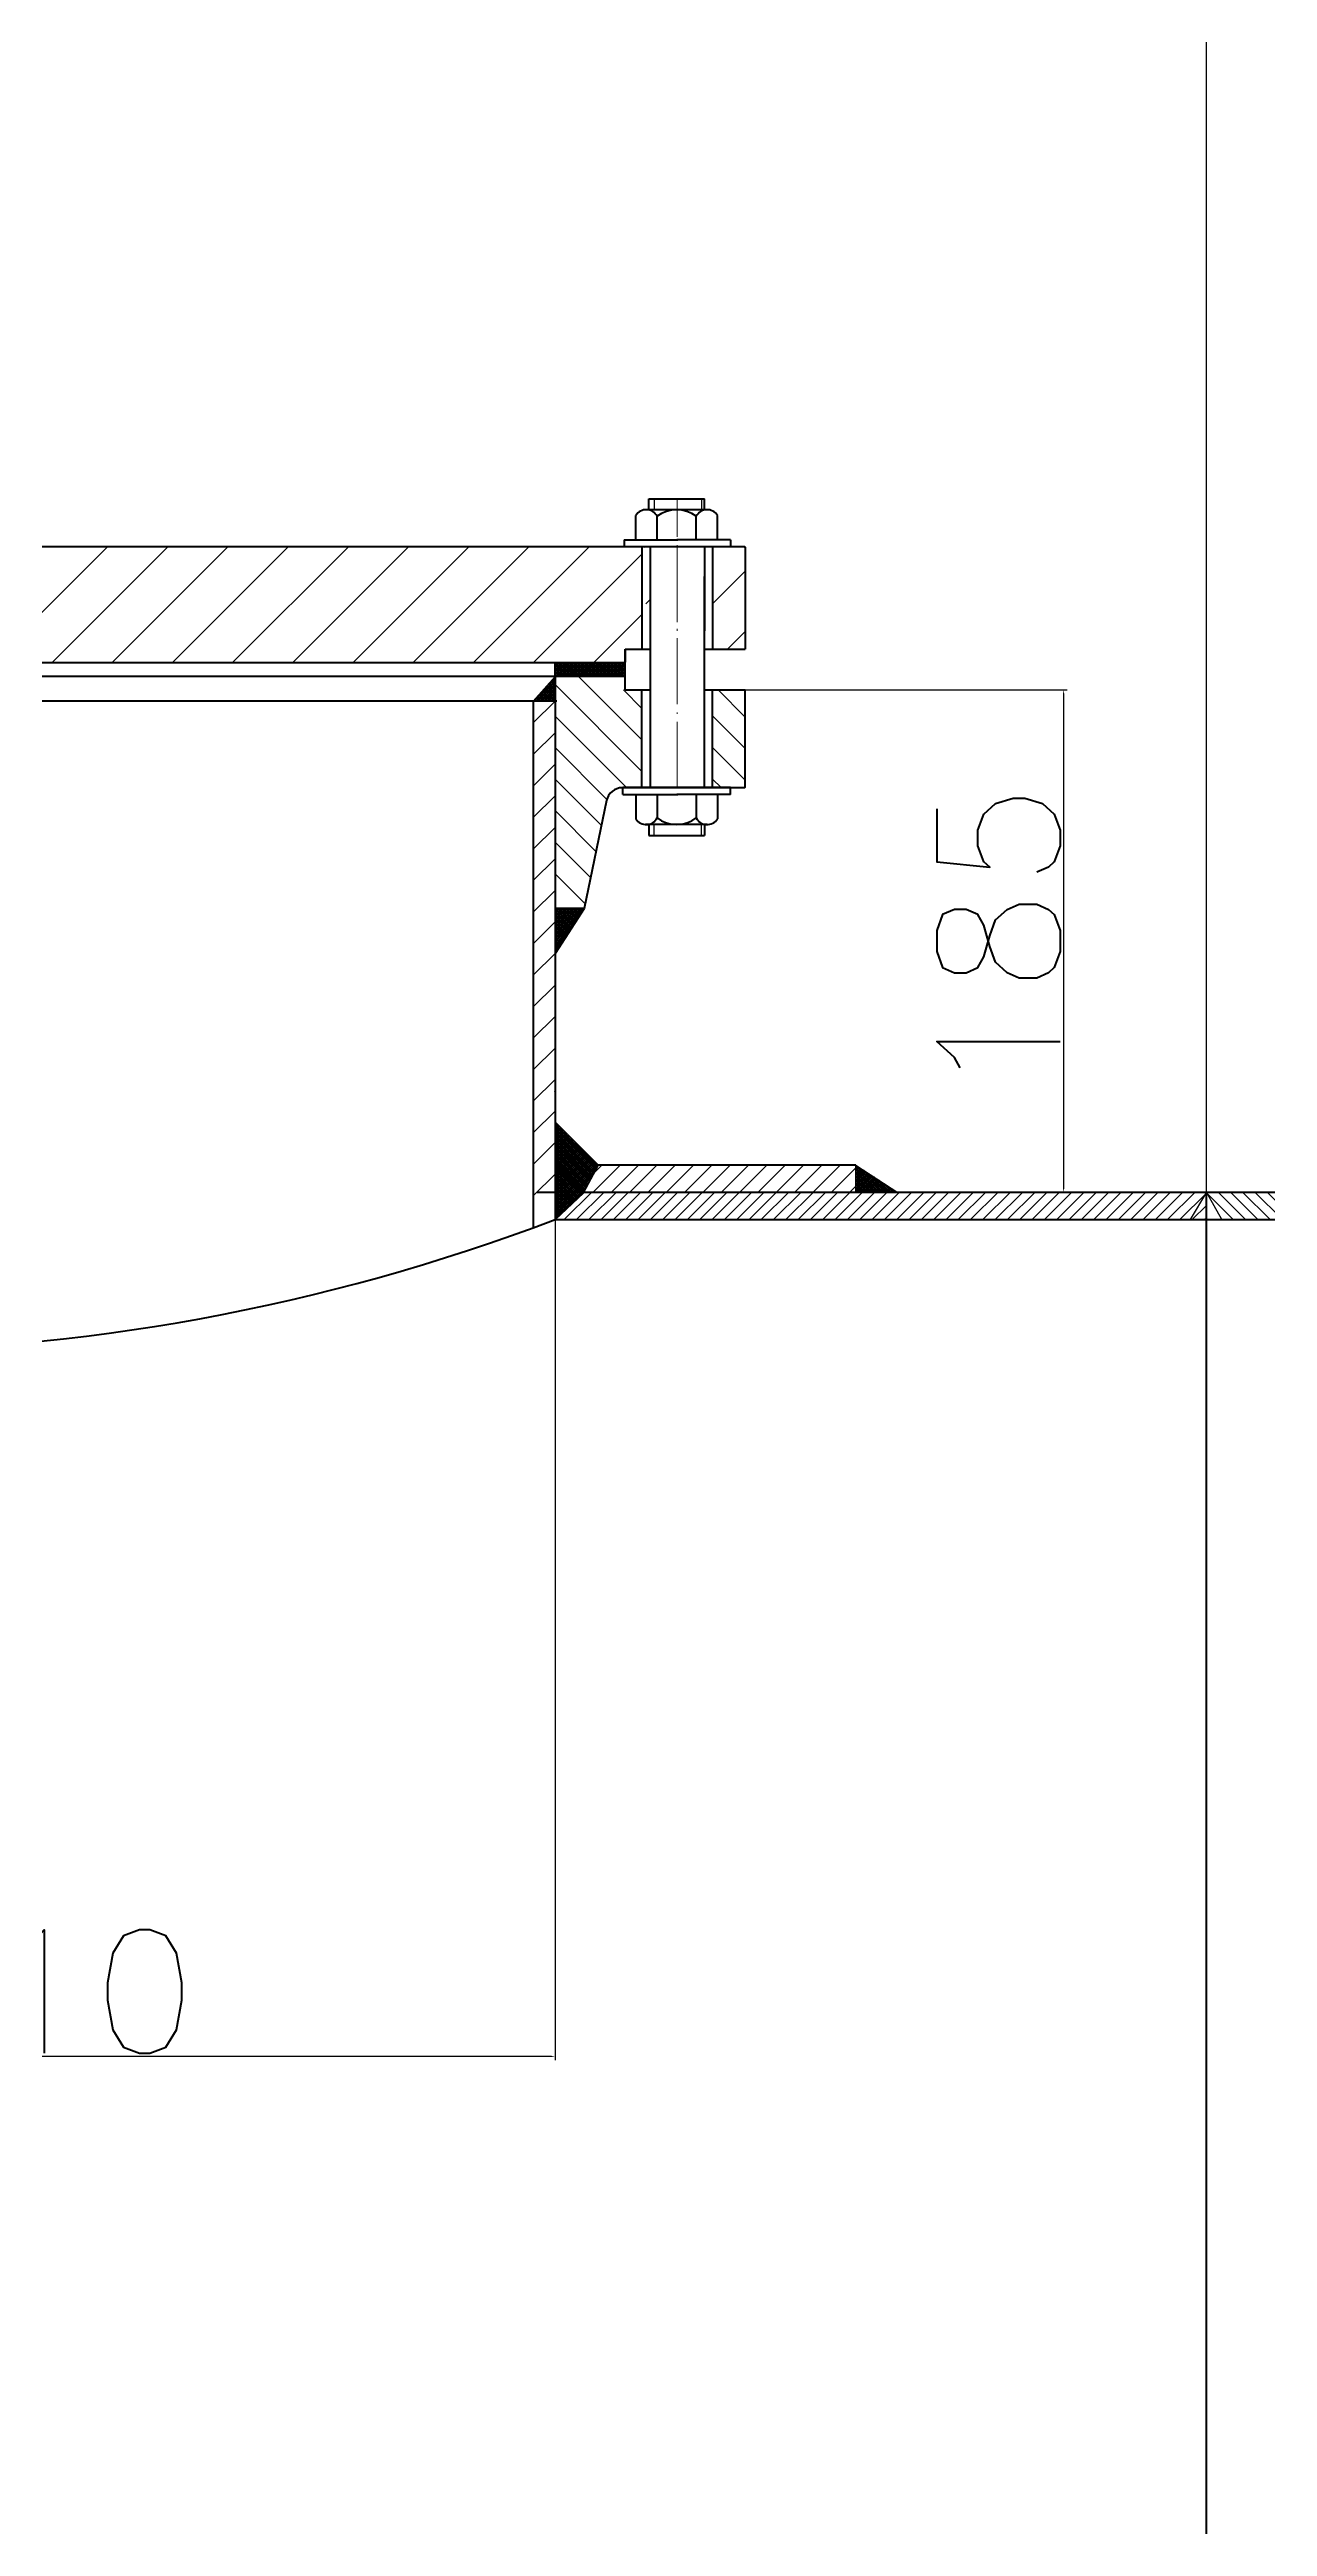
# Model space of a CAD drawing. Extents: x -11028 to 1475, y 2438 to 11279.
# Drawn here: x -2856 to -2411, y 9477 to 10381 of the extents above; entities that cross this region are included whole.
import ezdxf

# ---------------------------------------------------------------- set-up
doc = ezdxf.new("R2010")
doc.units = 0
doc.linetypes.add('ACAD_ISO04W100', pattern=[30.5, 24, -3, 0.5, -3])
doc.layers.get('DEFPOINTS').update_dxf_attribs({"linetype": 'CONTINUOUS', "lineweight": 13})
for name, color, linetype, lineweight in [('1粗实线', 3, 'CONTINUOUS', 40), ('2细实线', 7, 'CONTINUOUS', 25), ('3中心线', 30, 'ACAD_ISO04W100', 20)]:
    doc.layers.add(name, color=color, linetype=linetype, lineweight=lineweight)
doc.styles.add('ST3', font='txt.shx', dxfattribs={"height": 45, "bigfont": 'intecad.shx'})
doc.dimstyles.new('STANDARD$0', dxfattribs={"dimscale": 5, "dimtxt": 2.5, "dimasz": 2.5, "dimexe": 1.25, "dimexo": 0.625, "dimtad": 1, "dimdec": 4, "dimrnd": 1, "dimdsep": 46, "dimlunit": 6, "dimtxsty": 'Standard', "dimcen": -2.5, "dimadec": 0, "dimazin": 0, "dimtfac": 1, "dimtdec": 4, "dimtmove": 0, "dimatfit": 1, "dimfxl": 0, "dimtolj": 1, "dimtzin": 0, "dimarcsym": 0})
pattern_1 = [(45, (32567.70164, -32859.04526), (0.334166661, -0.334166661), []), (315, (32567.70164, -32859.04526), (-0.334166661, -0.334166661), [])]

# ---------------------------------------------------------------- blocks, each defined once
blk = doc.blocks.new('*D26')
at = {"layer": '2细实线', "color": 7, "lineweight": -2}
for p, q in [((-2671.22, 9963.83), (-2671.22, 9647.4)), ((-3196.15, 9956.85), (-3196.15, 9647.4)), ((-2672.47, 9648.65), (-3194.9, 9648.65))]:
    blk.add_line(p, q, dxfattribs=at)
at = {"layer": '2细实线', "color": 7}
for points in [[(-3194.9, 9648.86), (-3194.9, 9648.45), (-3196.15, 9648.65)], [(-2672.47, 9648.86), (-2672.47, 9648.45), (-2671.22, 9648.65)]]:
    blk.add_solid(points, dxfattribs=at)
at = {"layer": 'DEFPOINTS', "color": 0}
for p in [(-2671.22, 9963.83), (-3196.15, 9956.85), (-3196.15, 9648.65)]:
    blk.add_point(p, dxfattribs=at)
at = {"layer": '2细实线', "color": 7, "insert": (-2933.69, 9672.4), "char_height": 45, "attachment_point": 5, "style": 'ST3'}
blk.add_mtext('\\A1;%%C530x10', dxfattribs=at)
blk = doc.blocks.new('*D75')
at = {"layer": '2细实线', "color": 7, "linetype": 'ByBlock', "lineweight": -2}
for p, q in [((-2925.56, 10446.77), (-2925.56, 10482.8)), ((-2924.31, 10481.55), (-2434.94, 10481.55)), ((-2433.69, 9937.47), (-2433.69, 10482.8))]:
    blk.add_line(p, q, dxfattribs=at)
at = {"layer": '2细实线', "color": 7, "linetype": 'ByBlock'}
for points in [[(-2924.31, 10481.76), (-2924.31, 10481.34), (-2925.56, 10481.55)], [(-2434.94, 10481.76), (-2434.94, 10481.34), (-2433.69, 10481.55)]]:
    blk.add_solid(points, dxfattribs=at)
at = {"layer": 'DEFPOINTS', "color": 0, "linetype": 'ByBlock'}
for p in [(-2433.69, 10481.55), (-2925.56, 10446.77), (-2433.69, 9937.47)]:
    blk.add_point(p, dxfattribs=at)
at = {"layer": '2细实线', "color": 7, "linetype": 'ByBlock', "insert": (-2679.63, 10505.3), "char_height": 45, "attachment_point": 5, "style": 'ST3'}
blk.add_mtext('\\A1;500', dxfattribs=at)
blk = doc.blocks.new('*D84')
at = {"layer": '2细实线', "color": 7, "linetype": 'ByBlock', "lineweight": -2}
for p, q in [((-2601.89, 10147.04), (-2484.52, 10147.04)), ((-2485.77, 10145.79), (-2485.77, 9965.15)), ((-2511.66, 9963.9), (-2484.52, 9963.9))]:
    blk.add_line(p, q, dxfattribs=at)
at = {"layer": '2细实线', "color": 7, "linetype": 'ByBlock'}
for points in [[(-2485.98, 10145.79), (-2485.57, 10145.79), (-2485.77, 10147.04)], [(-2485.98, 9965.15), (-2485.57, 9965.15), (-2485.77, 9963.9)]]:
    blk.add_solid(points, dxfattribs=at)
at = {"layer": 'DEFPOINTS', "color": 0, "linetype": 'ByBlock'}
for p in [(-2601.89, 10147.04), (-2511.66, 9963.9), (-2485.77, 9963.9)]:
    blk.add_point(p, dxfattribs=at)
at = {"layer": '2细实线', "color": 7, "linetype": 'ByBlock', "insert": (-2509.52, 10055.47), "char_height": 45, "attachment_point": 5, "rotation": 90, "style": 'ST3'}
blk.add_mtext('\\A1;185', dxfattribs=at)

msp = doc.modelspace()

# ---------------------------------------------------------------- hatches: boundary and pattern name
at = {"layer": '2细实线', "linetype": 'ByBlock'}
h = msp.add_hatch(dxfattribs=at)
h.set_pattern_fill('ANSI37', color=256, scale=0.148845, angle=90, style=0)
h.set_pattern_definition(pattern_1)
h.paths.add_polyline_path([(-2671.22211, 9963.82749), (-2660.70137, 9963.82749), (-2671.22211, 9953.90449)])
h.paths.add_polyline_path([(-2671.22211, 9974.34823), (-2660.70137, 9963.82749), (-2671.22211, 9963.82749)])
h.paths.add_polyline_path([(-2671.22211, 10067.38276), (-2660.62311, 10067.38276), (-2671.22211, 10050.93938)])
h.paths.add_polyline_path([(-2657.2036, 10156.94296), (-2656.15305, 10156.94296), (-2651.20089, 10151.9908), (-2662.15576, 10151.9908)])
h.paths.add_polyline_path([(-2656.15305, 10156.94296), (-2645.70547, 10156.94296), (-2650.65763, 10151.9908), (-2651.20089, 10151.9908)])
h.paths.add_polyline_path([(-2645.62991, 10157.01852), (-2645.62991, 10151.9908), (-2650.65763, 10151.9908)])
h.paths.add_polyline_path([(-2667.65118, 10156.94296), (-2657.2036, 10156.94296), (-2662.15576, 10151.9908), (-2662.69903, 10151.9908)])
h.paths.add_polyline_path([(-2671.22211, 10154.42258), (-2668.70174, 10156.94296), (-2667.65118, 10156.94296), (-2662.69903, 10151.9908), (-2671.22211, 10151.9908)])
h.paths.add_polyline_path([(-2671.22211, 10156.94296), (-2668.70174, 10156.94296), (-2671.22211, 10154.42258)], flags=17)
h.paths.add_polyline_path([(-2671.22211, 10151.9908), (-2671.22211, 10142.92445), (-2679.14556, 10142.92445)])
h = msp.add_hatch(dxfattribs=at)
h.set_pattern_fill('ANSI37', color=256, scale=0.148845, angle=90, style=0)
h.set_pattern_definition(pattern_1)
h.paths.add_polyline_path([(-3196.15084, 9989.54122), (-3196.15084, 9982.18245), (-3204.94271, 9963.82749), (-3206.67158, 9963.82749), (-3211.94156, 9973.7505)])
h.paths.add_polyline_path([(-2671.22211, 9989.54122), (-2655.43139, 9973.7505), (-2660.70137, 9963.82749), (-2671.22211, 9974.34823)])
h.paths.add_polyline_path([(-2561.57386, 9973.7505), (-2546.21568, 9963.82749), (-2561.57386, 9963.82749)])
h = msp.add_hatch(dxfattribs=at)
h.set_pattern_fill('ANSI31', color=256, scale=1.48845, angle=90, style=0)
h.set_pattern_definition([(45, (32567.7016, -32859.0453), (3.3416666, -3.3416666), [])])
h.paths.add_polyline_path([(-2655.43139, 9973.7505), (-2561.57386, 9973.7505), (-2561.57386, 9963.82749), (-2660.70137, 9963.82749)])
h.paths.add_polyline_path([(-3253.27561, 9973.7505), (-3211.94156, 9973.7505), (-3206.67158, 9963.82749), (-3257.02971, 9963.82749, -0.021424426)])
h.paths.add_polyline_path([(-3305.79909, 9973.7505), (-3253.27561, 9973.7505, 0.021424426), (-3257.02971, 9963.82749), (-3305.79909, 9963.82749)])
h = msp.add_hatch(dxfattribs=at)
h.set_pattern_fill('ANSI31', color=256, style=0)
h.paths.add_polyline_path([(-2433.68648, 9963.90449), (-2660.61974, 9963.90449), (-2671.22211, 9953.90449), (-2433.68648, 9953.90449)])
h = msp.add_hatch(dxfattribs=at)
h.set_pattern_fill('ANSI31', color=256, angle=90, style=0)
h.paths.add_polyline_path([(-2393.68648, 9963.90449), (-2433.68648, 9963.90449), (-2428.13527, 9953.90449), (-2393.68648, 9953.90449)])
edge = h.paths.add_edge_path()
edge.add_spline(control_points=[(-2393.68384, 7143.90449), (-2369.85663, 7143.90467), (-2346.02996, 7146.27369), (-2297.65565, 7155.91094), (-2273.12144, 7163.38337), (-2224.66538, 7183.31119), (-2200.74336, 7195.76577), (-2153.76757, 7225.4801), (-2130.71333, 7242.73958), (-2085.70009, 7281.8503), (-2063.74081, 7303.70158), (-2021.12815, 7351.74896), (-2000.47472, 7377.94514), (-1960.67329, 7434.39904), (-1941.52535, 7464.65679), (-1904.92309, 7528.91231), (-1887.46887, 7562.91004), (-1854.42856, 7634.28626), (-1838.84256, 7671.66466), (-1809.69671, 7749.40746), (-1796.13694, 7789.77173), (-1771.18244, 7873.05955), (-1759.78777, 7915.98295), (-1739.28111, 8003.93462), (-1730.16915, 8048.96273), (-1714.32245, 8140.64656), (-1707.58774, 8187.3021), (-1696.56566, 8281.74582), (-1692.27831, 8329.5338), (-1686.19572, 8425.73507), (-1684.40048, 8474.14816), (-1683.32088, 8571.0855), (-1684.03651, 8619.60956), (-1687.97117, 8716.25347), (-1691.19019, 8764.37313), (-1700.09802, 8859.69731), (-1705.78681, 8906.90163), (-1719.5749, 8999.89415), (-1727.67417, 9045.68217), (-1746.19904, 9135.35651), (-1756.62461, 9179.24267), (-1779.69423, 9264.64842), (-1792.33823, 9306.16786), (-1819.71476, 9386.40094), (-1834.44722, 9425.11444), (-1865.85062, 9499.3266), (-1882.52148, 9534.82514), (-1917.63393, 9602.23239), (-1936.07543, 9634.14102), (-1974.54651, 9694.03039), (-1994.576, 9722.01113), (-2036.02805, 9773.74492), (-2057.45061, 9797.49804), (-2101.48278, 9840.51436), (-2124.09258, 9859.77764), (-2170.27991, 9893.58703), (-2193.85786, 9908.13305), (-2241.73999, 9932.31475), (-2266.04457, 9941.94986), (-2307.61369, 9953.99035), (-2324.76162, 9957.70531), (-2359.1686, 9962.66244), (-2376.42748, 9963.90449), (-2393.68648, 9963.90449)], knot_values=[6.283185307, 6.283185307, 6.283185307, 6.283185307, 6.382465344, 6.382465344, 6.48598263, 6.48598263, 6.589499915, 6.589499915, 6.693017201, 6.693017201, 6.796534487, 6.796534487, 6.900051773, 6.900051773, 7.003569058, 7.003569058, 7.107086344, 7.107086344, 7.21060363, 7.21060363, 7.314120916, 7.314120916, 7.417638201, 7.417638201, 7.521155487, 7.521155487, 7.624672773, 7.624672773, 7.728190059, 7.728190059, 7.831707344, 7.831707344, 7.93522463, 7.93522463, 8.038741916, 8.038741916, 8.142259202, 8.142259202, 8.245776487, 8.245776487, 8.349293773, 8.349293773, 8.452811059, 8.452811059, 8.556328345, 8.556328345, 8.65984563, 8.65984563, 8.763362916, 8.763362916, 8.866880202, 8.866880202, 8.970397488, 8.970397488, 9.073914773, 9.073914773, 9.177432059, 9.177432059, 9.280949345, 9.280949345, 9.35286182, 9.35286182, 9.424774295, 9.424774295, 9.424774295, 9.424774295], degree=3, periodic=0)
edge.add_line((-2393.68648, 9963.90449), (-2393.68648, 9953.90449))
edge.add_ellipse((-2393.68648, 8553.90449), major_axis=(0, 1400), ratio=0.5, start_angle=-179.99978996, end_angle=0, ccw=False)
edge.add_line((-2393.68648, 7153.90441), (-2393.68648, 7143.90443))

# ---------------------------------------------------------------- linework, layer by layer
at = {"layer": '1粗实线'}
for p, q in [((-2636.98309, 10212.78271), (-2636.98309, 10216.7985)), ((-2636.98309, 10216.7985), (-2616.75253, 10216.7985)), ((-2616.75253, 10212.78271), (-2616.75253, 10216.7985)), ((-2641.72001, 10201.78317), (-2641.72001, 10210.68038)), ((-2615.75591, 10212.78271), (-2638.19539, 10212.78271)), ((-2615.75591, 10212.78271), (-2638.19539, 10212.78271)), ((-2633.99687, 10201.78317), (-2633.99687, 10210.36185)), ((-2619.73876, 10201.78317), (-2619.73876, 10210.36185)), ((-2612.01561, 10201.78317), (-2612.01561, 10210.68038)), ((-2602.08999, 10199.2615), (-2933.48839, 10199.2615)), ((-2646.02277, 10201.78317), (-2646.02277, 10199.2615)), ((-2646.02277, 10201.78317), (-2626.43757, 10201.78317)), ((-2607.28261, 10199.2615), (-2646.02277, 10199.2615)), ((-2639.5283, 10199.2615), (-2639.5283, 10161.96728)), ((-2636.55285, 10199.2615), (-2636.55285, 10111.45772)), ((-2607.28261, 10201.78317), (-2626.86781, 10201.78317)), ((-2616.75253, 10199.2615), (-2616.75253, 10168.61165)), ((-2613.77708, 10199.2615), (-2613.77708, 10161.96728)), ((-2607.28261, 10201.78317), (-2607.28261, 10199.2615)), ((-2601.8919, 10199.06341), (-2602.08999, 10199.2615)), ((-2602.08999, 10199.2615), (-2601.8919, 10199.06341)), ((-2601.8919, 10199.06341), (-2601.8919, 10161.96728)), ((-2616.75253, 10111.45772), (-2616.75253, 10188.41197)), ((-2645.62991, 10161.96728), (-2636.55285, 10161.96728)), ((-2645.62991, 10147.03864), (-2645.62991, 10161.96728)), ((-2616.75253, 10161.96728), (-2601.8919, 10161.96728)), ((-2645.828, 10156.94296), (-3221.74304, 10156.94296)), ((-2671.22211, 10151.9908), (-2671.22211, 10156.94296)), ((-2645.828, 10156.94296), (-2645.62991, 10157.14105)), ((-2645.62991, 10161.6251), (-2645.62991, 10157.14105)), ((-2645.62991, 10151.9908), (-2645.62991, 10156.94296)), ((-2645.62991, 10151.9908), (-3221.74304, 10151.9908)), ((-2671.22211, 10151.9908), (-2671.22211, 9953.90449)), ((-2645.62991, 10147.03864), (-2636.55285, 10147.03864)), ((-2639.5283, 10111.38311), (-2639.5283, 10147.03864)), ((-2616.75253, 10147.03864), (-2601.8919, 10147.03864)), ((-2613.77708, 10111.38311), (-2613.77708, 10147.03864)), ((-2601.8919, 10111.58119), (-2601.8919, 10147.03864)), ((-2670.60329, 10142.92445), (-3196.15084, 10142.92445)), ((-2679.14556, 10142.92445), (-2679.14556, 9950.94379)), ((-2671.22211, 10111.38311), (-2671.22211, 10000.65286)), ((-2602.08999, 10111.38311), (-2646.6587, 10111.38311)), ((-2607.28261, 10111.45772), (-2646.45301, 10111.45772)), ((-2646.45301, 10108.93605), (-2646.45301, 10111.45772)), ((-2646.45301, 10108.93605), (-2626.43757, 10108.93605)), ((-2641.72001, 10108.93605), (-2641.72001, 10100.03884)), ((-2633.99687, 10108.93605), (-2633.99687, 10100.35737)), ((-2607.28261, 10108.93605), (-2626.86781, 10108.93605)), ((-2619.73876, 10108.93605), (-2619.73876, 10100.35737)), ((-2612.01561, 10108.93605), (-2612.01561, 10100.03884)), ((-2607.28261, 10108.93605), (-2607.28261, 10111.45772)), ((-2602.08999, 10111.38311), (-2601.8919, 10111.58119)), ((-2601.8919, 10111.58119), (-2602.08999, 10111.38311)), ((-2652.44774, 10106.6746), (-2660.62311, 10067.38276)), ((-2615.75591, 10097.93651), (-2638.19539, 10097.93651)), ((-2636.98309, 10097.93651), (-2636.98309, 10093.92071)), ((-2636.98309, 10093.92071), (-2616.75253, 10093.92071)), ((-2616.75253, 10097.93651), (-2616.75253, 10093.92071)), ((-2660.62311, 10067.38276), (-2671.22211, 10067.38276)), ((-2660.62311, 10067.38276), (-2671.22211, 10050.93938)), ((-2671.4202, 10000.45477), (-2671.22211, 10000.65286)), ((-2671.4202, 10000.45477), (-2671.22211, 10000.65286)), ((-2433.68648, 7143.90449), (-2433.68648, 9963.90449)), ((-2433.68648, 9963.90449), (-2393.68648, 9963.90449)), ((-2433.68648, 9953.90449), (-2393.68648, 9953.90449))]:
    msp.add_line(p, q, dxfattribs=at)
at = {"layer": '1粗实线', "linetype": 'ByBlock'}
for p, q in [((-2660.70137, 9963.82749), (-2671.22211, 9974.34823)), ((-2561.57386, 9973.7505), (-2655.43139, 9973.7505)), ((-2677.77007, 9963.90449), (-2433.68648, 9963.90449)), ((-2671.22211, 9953.90449), (-2660.70137, 9963.82749)), ((-2671.22211, 9953.90449), (-2433.68648, 9953.90449))]:
    msp.add_line(p, q, dxfattribs=at)
at = {"layer": '1粗实线'}
for centre, radius, start, end in [((-2637.94806, 10208.34802), 4.4348, 27.00682935, 148.2696356), ((-2626.86781, 10201.0753), 11.7074, 52.48742171, 127.51257829), ((-2615.78756, 10208.34802), 4.4348, 31.7303644, 152.99317065), ((-2646.6587, 10105.47008), 5.91302, 90, 168.24627611), ((-2637.94806, 10102.3712), 4.4348, 211.7303644, 332.99317065), ((-2626.86781, 10109.64391), 11.7074, 232.48742171, 307.51257829), ((-2615.78756, 10102.3712), 4.4348, 207.00682935, 328.2696356)]:
    msp.add_arc(centre, radius, start, end, dxfattribs=at)
at = {"layer": '1粗实线', "linetype": 'ByBlock'}
msp.add_arc((-2933.68648, 10644.2316), 738.53846, 249.18305164, 290.81694836, dxfattribs=at)
at = {"layer": '2细实线'}
for p, q in [((-2635.02666, 10216.7985), (-2635.02666, 10212.78271)), ((-2617.84849, 10216.7985), (-2617.84849, 10212.78271)), ((-2876.71343, 10156.94296), (-2834.39489, 10199.2615)), ((-2854.76245, 10156.94296), (-2812.44391, 10199.2615)), ((-2832.81146, 10156.94296), (-2790.49293, 10199.2615)), ((-2810.86048, 10156.94296), (-2768.54194, 10199.2615)), ((-2788.9095, 10156.94296), (-2746.59096, 10199.2615)), ((-2766.95852, 10156.94296), (-2724.63998, 10199.2615)), ((-2745.00753, 10156.94296), (-2702.689, 10199.2615)), ((-2723.05655, 10156.94296), (-2680.73801, 10199.2615)), ((-2701.10557, 10156.94296), (-2658.78703, 10199.2615)), ((-2638.53288, 10198.97653), (-2638.81785, 10199.2615)), ((-2679.15459, 10156.94296), (-2639.5283, 10196.56924)), ((-2613.77708, 10178.4185), (-2601.8919, 10190.30368)), ((-2636.55285, 10180.04033), (-2638.08137, 10178.51181)), ((-2657.2036, 10156.94296), (-2639.5283, 10174.61826)), ((-2608.27732, 10161.96728), (-2601.8919, 10168.3527)), ((-2671.22211, 10154.42258), (-2668.70174, 10156.94296)), ((-2662.69903, 10151.9908), (-2667.65118, 10156.94296)), ((-2662.15576, 10151.9908), (-2657.2036, 10156.94296)), ((-2651.20089, 10151.9908), (-2656.15305, 10156.94296)), ((-2650.65763, 10151.9908), (-2645.62991, 10157.01852)), ((-2679.14556, 10142.92445), (-2671.22211, 10151.9908)), ((-2639.5283, 10117.32195), (-2671.22211, 10149.01576)), ((-2639.5283, 10128.82008), (-2662.69903, 10151.9908)), ((-2639.5283, 10140.31821), (-2646.24873, 10147.03864)), ((-2601.8919, 10137.17621), (-2611.75433, 10147.03864)), ((-2679.14556, 10135.001), (-2671.22211, 10142.92445)), ((-2645.16221, 10111.45772), (-2671.22211, 10137.51762)), ((-2601.8919, 10125.67808), (-2613.77708, 10137.56326)), ((-2679.14556, 10123.50287), (-2671.22211, 10131.42632)), ((-2652.33365, 10107.13103), (-2671.22211, 10126.01949)), ((-2601.8919, 10114.17995), (-2613.77708, 10126.06513)), ((-2679.14556, 10112.00473), (-2671.22211, 10119.92818)), ((-2679.14556, 10100.5066), (-2671.22211, 10108.43005)), ((-2654.32982, 10097.62907), (-2671.22211, 10114.52135)), ((-2610.66781, 10111.45772), (-2613.77708, 10114.56699)), ((-2656.31017, 10088.11128), (-2671.22211, 10103.02322)), ((-2679.14556, 10089.00846), (-2671.22211, 10096.93192)), ((-2658.29052, 10078.59349), (-2671.22211, 10091.52509)), ((-2635.02666, 10093.92071), (-2635.02666, 10097.93651)), ((-2617.84849, 10093.92071), (-2617.84849, 10097.93651)), ((-2679.14556, 10077.51033), (-2671.22211, 10085.43378)), ((-2679.14556, 10066.0122), (-2671.22211, 10073.93565)), ((-2660.27087, 10069.07571), (-2671.22211, 10080.02695)), ((-2679.14556, 10054.51406), (-2671.22211, 10062.43752)), ((-2679.14556, 10043.01593), (-2671.22211, 10050.93938)), ((-2679.14556, 10031.5178), (-2671.22211, 10039.44125)), ((-2679.14556, 10020.01966), (-2671.22211, 10027.94311)), ((-2679.14556, 10008.52153), (-2671.22211, 10016.44498)), ((-2679.14556, 9997.02339), (-2671.22211, 10004.94685)), ((-2679.14556, 9985.52526), (-2671.22211, 9993.44871)), ((-2679.14556, 9974.02713), (-2671.22211, 9981.95058)), ((-2679.14556, 9962.52899), (-2671.22211, 9970.45245))]:
    msp.add_line(p, q, dxfattribs=at)
at = {"layer": '2细实线', "linetype": 'ByBlock'}
for p, q in [((-2655.43139, 9973.7505), (-2671.22211, 9989.54122)), ((-2660.70137, 9963.82749), (-2655.43139, 9973.7505)), ((-2561.57386, 9963.82749), (-2561.57386, 9973.7505)), ((-2561.57386, 9973.7505), (-2546.21568, 9963.82749)), ((-2433.68648, 9963.90449), (-2439.61163, 9953.90449)), ((-2428.13527, 9953.90449), (-2433.68648, 9963.90449)), ((-2439.61163, 9953.90449), (-2428.13527, 9953.90449))]:
    msp.add_line(p, q, dxfattribs=at)
at = {"layer": '3中心线'}
for p, q in [((-2626.65269, 10111.38311), (-2626.65269, 10216.7985)), ((-2626.65269, 10199.2615), (-2626.65269, 10168.61165))]:
    msp.add_line(p, q, dxfattribs=at)
at = {"layer": 'DEFPOINTS', "color": 0, "linetype": 'ByBlock'}
for p in [(-2636.74636, 10199.10389), (-2636.74636, 10199.10389), (-2615.62626, 10199.10389), (-2615.62626, 10199.10389)]:
    msp.add_point(p, dxfattribs=at)

# ---------------------------------------------------------------- dimensions: what is measured, and where the dimension line sits
at = {"layer": '2细实线', "linetype": 'ByBlock'}
dim = msp.add_linear_dim(base=(-2433.68648, 10481.55026), p1=(-2925.56494, 10446.77133), p2=(-2433.68648, 9937.47038), text='500', dimstyle='STANDARD$0', override={"dimtxt": 0.5, "dimasz": 0.25, "dimexe": 0.25, "dimexo": 0, "dimgap": 0.25, "dimrnd": 0.0005, "dimtxsty": 'ST3', "dimcen": 2.5, "dimclrd": 7, "dimclre": 7, "dimclrt": 7}, dxfattribs=at)
dim.commit()
dim.dimension.update_dxf_attribs({"geometry": '*D75', "text_midpoint": (-2679.62571, 10505.30026)})
dim = msp.add_linear_dim(base=(-2485.77385, 9963.90449), p1=(-2601.8919, 10147.03864), p2=(-2511.66126, 9963.90449), angle=90, text='185', dimstyle='STANDARD$0', override={"dimtxt": 0.5, "dimasz": 0.25, "dimexe": 0.25, "dimexo": 0, "dimgap": 0.25, "dimrnd": 0.0005, "dimtxsty": 'ST3', "dimcen": 2.5, "dimclrd": 7, "dimclre": 7, "dimclrt": 7}, dxfattribs=at)
dim.commit()
dim.dimension.update_dxf_attribs({"geometry": '*D84', "text_midpoint": (-2509.52385, 10055.47157)})
at = {"layer": '2细实线'}
dim = msp.add_linear_dim(base=(-3196.15084, 9648.65465), p1=(-2671.22211, 9963.82749), p2=(-3196.15084, 9956.84507), angle=180, text='%%C530x10', dimstyle='STANDARD$0', override={"dimtxt": 0.5, "dimasz": 0.25, "dimexe": 0.25, "dimexo": 0, "dimgap": 0.25, "dimrnd": 0.0005, "dimtxsty": 'ST3', "dimcen": 2.5, "dimclrd": 7, "dimclre": 7, "dimclrt": 7}, dxfattribs=at)
dim.commit()
dim.dimension.update_dxf_attribs({"geometry": '*D26', "text_midpoint": (-2933.68648, 9648.65465), "dimtype": 160})

doc.saveas('drawing.dxf')
